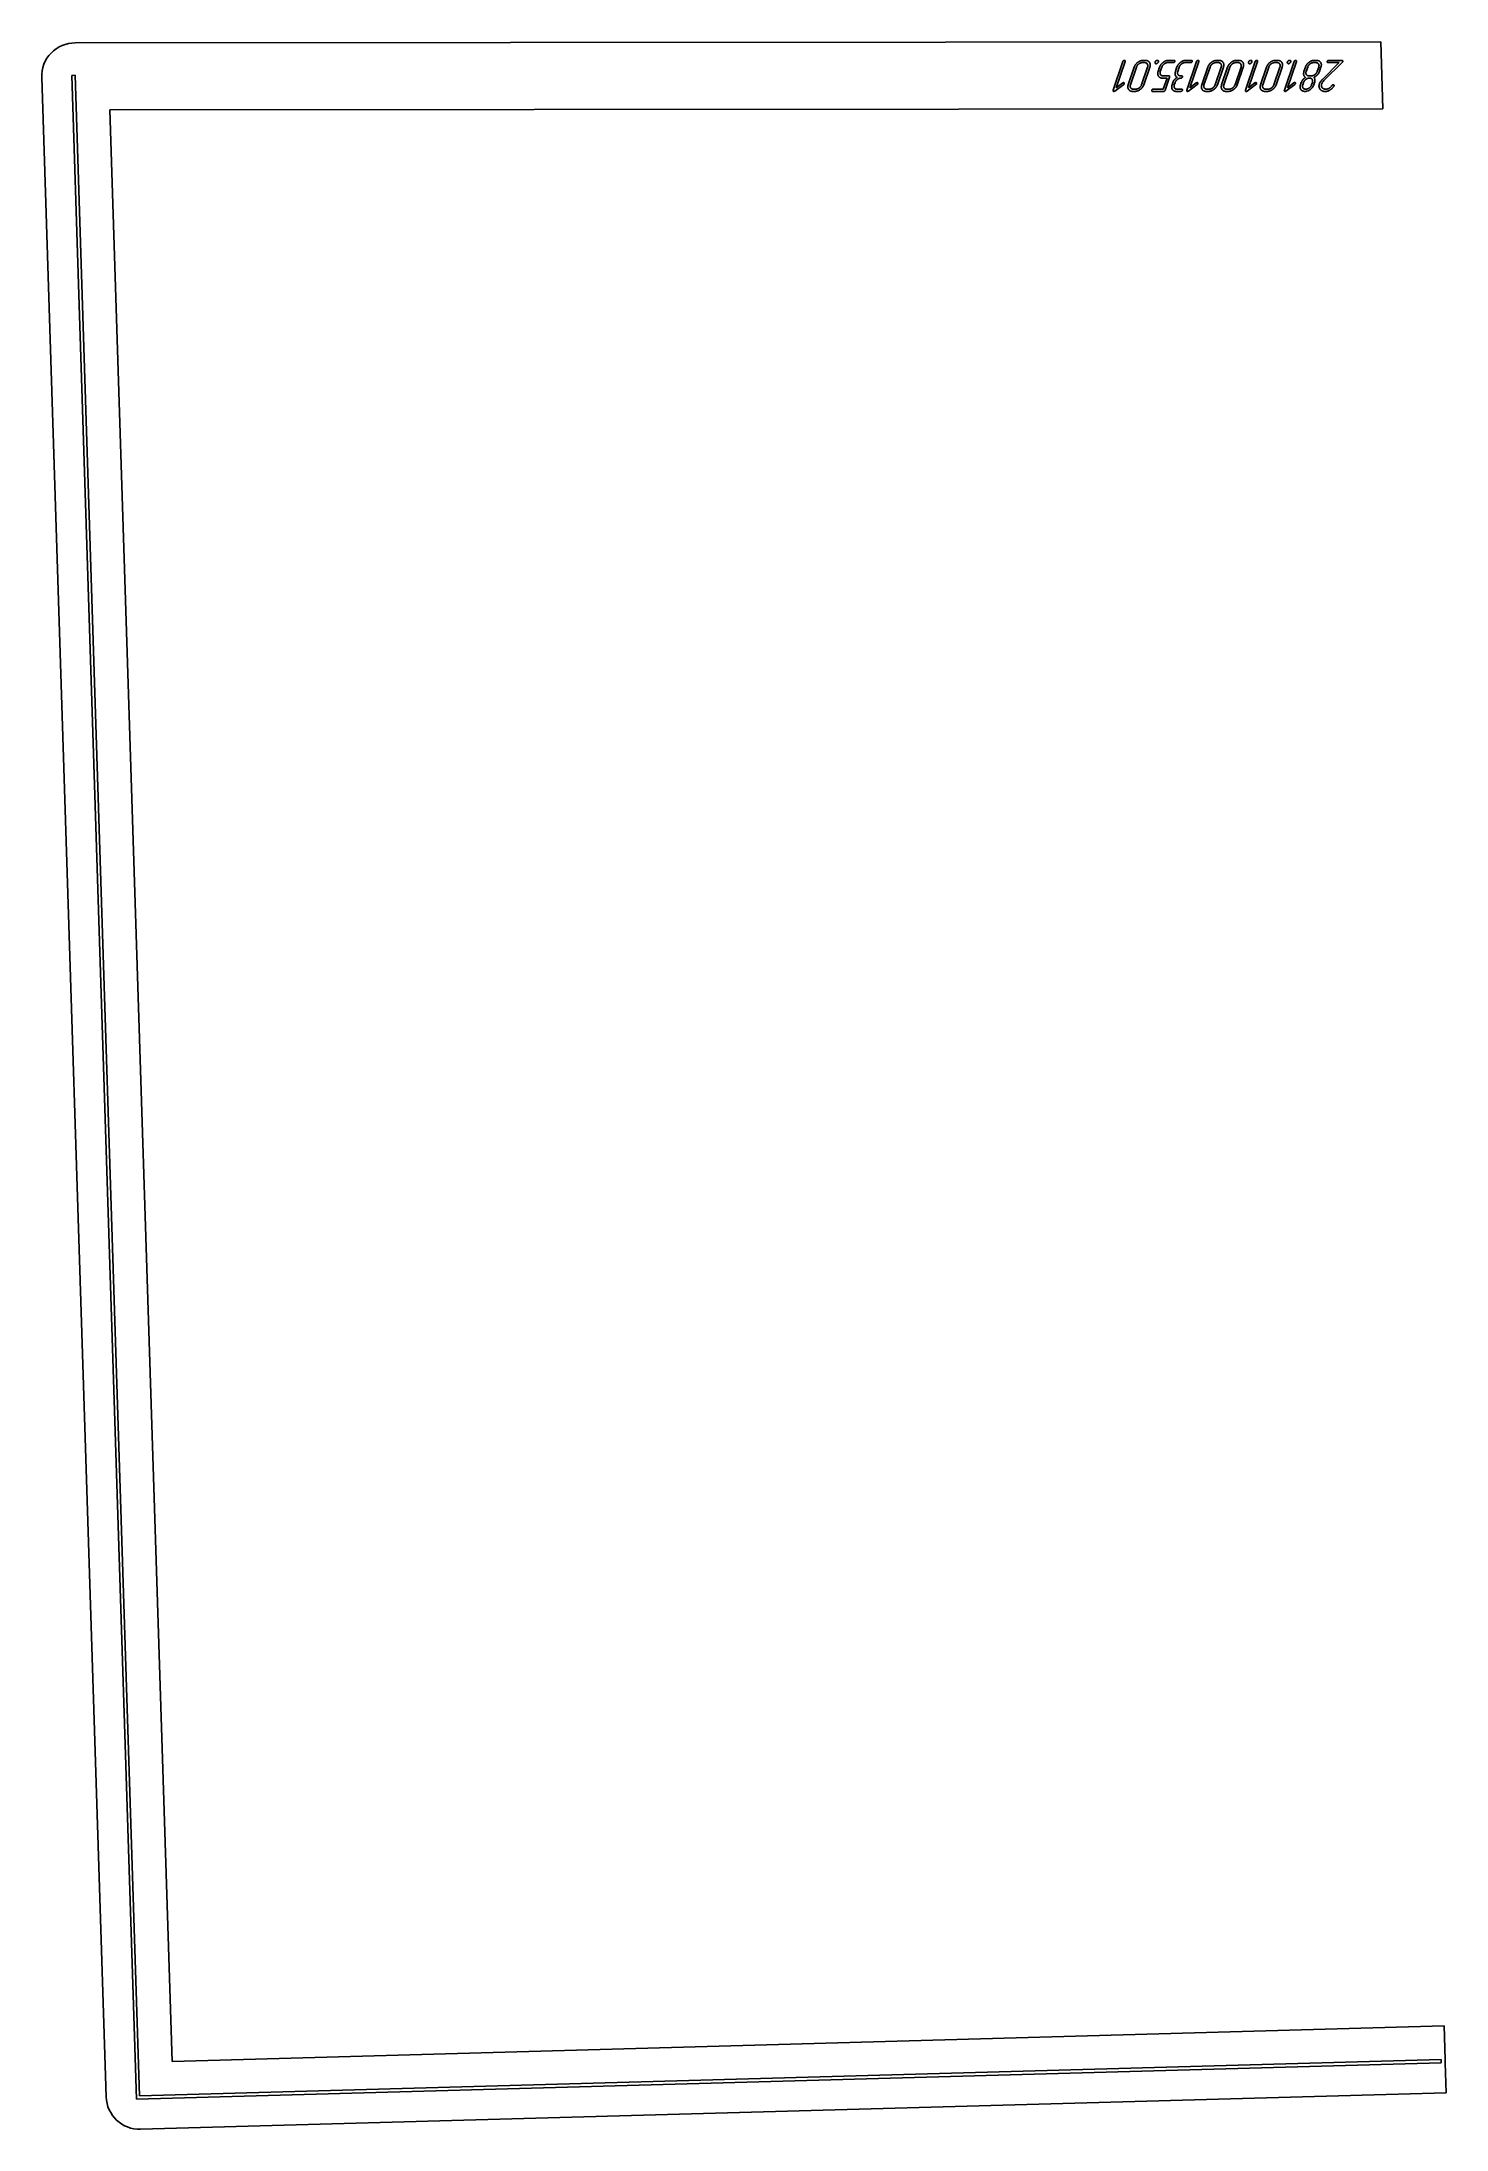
# Model space of a CAD drawing. Header units: millimetres. Extents: x 99 to 1357, y 166 to 2036.
import ezdxf

# ---------------------------------------------------------------- set-up
doc = ezdxf.new("R2010")
doc.units = ezdxf.units.MM
doc.linetypes.add('K5LT_BASIC', pattern=[0])
doc.layers.add('Engraving', color=7, linetype='Continuous')

msp = doc.modelspace()

# ---------------------------------------------------------------- linework, layer by layer
at = {"color": 143, "linetype": 'K5LT_BASIC', "lineweight": 25, "true_color": 0x33acca}
for p, q in [((128.6, 2034.8), (1298.2, 2035.8)), ((1300.1, 1975.8), (1298.2, 2035.8)), ((156.3, 194.6), (98.6, 2003.9)), ((159.6, 1974.8), (1300.1, 1975.8)), ((215.4, 226.3), (159.6, 1974.8)), ((1354.9, 258.1), (215.4, 226.3)), ((1355.9, 228.1), (1354.9, 258.1)), ((1355.9, 228.1), (1356, 225.1)), ((1356.8, 198.1), (1356, 225.1)), ((1356.8, 198.1), (187.2, 165.5))]:
    msp.add_line(p, q, dxfattribs=at)
for centre, start, end in [((128.6, 2004.8), 90.0479, 181.8264), ((186.3, 195.5), 181.8264, 271.5954)]:
    msp.add_arc(centre, 30, start, end, dxfattribs=at)
at = {"layer": 'Engraving', "color": 143, "linetype": 'K5LT_BASIC', "lineweight": 25, "true_color": 0x33acca}
for p, q in [((125.6, 2005.7), (128.6, 2005.8)), ((183.4, 192.4), (125.6, 2005.7)), ((128.6, 2005.8), (186.3, 195.5)), ((1058.4, 1992.3), (1067.2, 2018.1)), ((1069.2, 2018.1), (1061.2, 1994.6)), ((1071.9, 1997.2), (1077.3, 2013.1)), ((1073.9, 1997.2), (1079.3, 2013.1)), ((1089.3, 2013.1), (1083.9, 1997.2)), ((1084.7, 2017.1), (1086.7, 2017.1)), ((1085.3, 2019.1), (1087.3, 2019.1)), ((1091.3, 2013.1), (1085.9, 1997.2)), ((1098.7, 2009.2), (1100.1, 2013.1)), ((1102.1, 2013.1), (1100.7, 2009.2)), ((1106.7, 2003.2), (1102.7, 2003.2)), ((1103.3, 2005.2), (1108.3, 2005.2)), ((1103.3, 1993.3), (1106.7, 2003.2)), ((1109, 2004.2), (1104.9, 1992.3)), ((1112.4, 2017.1), (1107.4, 2017.1)), ((1108.1, 2019.1), (1113.1, 2019.1)), ((1114.3, 2009.2), (1115.6, 2013.2)), ((1117.6, 2013.1), (1116.3, 2009.2)), ((1118.9, 2005.2), (1119.9, 2005.2)), ((1127.9, 2017.1), (1123, 2017.1)), ((1123.6, 2019.1), (1128.6, 2019.1)), ((1124.4, 1992.3), (1133.2, 2018.1)), ((1135.2, 2018.1), (1127.2, 1994.6)), ((1137.9, 1997.2), (1143.3, 2013.1)), ((1139.8, 1997.2), (1145.3, 2013.1)), ((1155.2, 2013.1), (1149.8, 1997.2)), ((1150.6, 2017.1), (1152.6, 2017.1)), ((1151.3, 2019.1), (1153.3, 2019.1)), ((1157.2, 2013.1), (1151.8, 1997.2)), ((1155.6, 1997.2), (1161, 2013.1)), ((1157.6, 1997.2), (1163, 2013.1)), ((1173, 2013.1), (1167.6, 1997.2)), ((1168.4, 2017.1), (1170.4, 2017.1)), ((1169.1, 2019.1), (1171.1, 2019.1)), ((1175, 2013.1), (1169.6, 1997.2)), ((1177, 1992.3), (1185.8, 2018.1)), ((1187.8, 2018.1), (1179.8, 1994.6)), ((1190.5, 1997.2), (1195.9, 2013.1)), ((1192.4, 1997.2), (1197.9, 2013.1)), ((1207.8, 2013.1), (1202.4, 1997.2)), ((1203.2, 2017.1), (1205.2, 2017.1)), ((1203.9, 2019.1), (1205.9, 2019.1)), ((1209.8, 2013.1), (1204.4, 1997.2)), ((1211.8, 1992.3), (1220.6, 2018.1)), ((1222.6, 2018.1), (1214.6, 1994.6)), ((1229.4, 2009.2), (1230.7, 2013.1)), ((1231.3, 2009.2), (1232.7, 2013.1)), ((1236, 2005.2), (1234, 2005.2)), ((1238, 2017.1), (1240, 2017.1)), ((1238.7, 2019.1), (1240.7, 2019.1)), ((1242.6, 2013.1), (1241.3, 2009.2)), ((1244.6, 2013.2), (1243.3, 2009.2)), ((1245.9, 2002.1), (1260.9, 2017.1)), ((1263.8, 2017.6), (1247.2, 2001)), ((1260.9, 2017.1), (1250.9, 2017.1)), ((1251.5, 2019.1), (1263.4, 2019.1)), ((1067.9, 1997.5), (1059.9, 1991.6)), ((1061.2, 1994.6), (1067, 1998.9)), ((1077.9, 1991.3), (1075.9, 1991.3)), ((1078.5, 1993.3), (1076.6, 1993.3)), ((1103.6, 1991.3), (1093.6, 1991.3)), ((1094.3, 1993.3), (1103.3, 1993.3)), ((1111.2, 1997.2), (1111.9, 1999.2)), ((1111.9, 1999.2), (1112.1, 1999.9)), ((1112.1, 1999.9), (1112.3, 2000.3)), ((1112.3, 2000.3), (1112.5, 2000.7)), ((1113.9, 1999.2), (1113.2, 1997.2)), ((1119.1, 1991.3), (1115.2, 1991.3)), ((1115.8, 1993.3), (1119.8, 1993.3)), ((1133.8, 1997.5), (1125.8, 1991.6)), ((1127.2, 1994.6), (1132.9, 1998.9)), ((1143.8, 1991.3), (1141.8, 1991.3)), ((1144.5, 1993.3), (1142.5, 1993.3)), ((1161.6, 1991.3), (1159.6, 1991.3)), ((1162.3, 1993.3), (1160.3, 1993.3)), ((1186.4, 1997.5), (1178.4, 1991.6)), ((1179.8, 1994.6), (1185.5, 1998.9)), ((1196.4, 1991.3), (1194.4, 1991.3)), ((1197.1, 1993.3), (1195.1, 1993.3)), ((1221.2, 1997.5), (1213.2, 1991.6)), ((1214.6, 1994.6), (1220.3, 1998.9)), ((1225.9, 1994.9), (1226, 1996)), ((1226, 1996), (1226.1, 1996.6)), ((1226.1, 1996.6), (1226.3, 1997.2)), ((1226.3, 1997.2), (1227, 1999.2)), ((1228.3, 1997.2), (1229, 1999.2)), ((1230.9, 1991.3), (1230.2, 1991.3)), ((1231.5, 1991.4), (1230.9, 1991.3)), ((1232.7, 1991.7), (1231.5, 1991.4)), ((1236.9, 1999.2), (1236.2, 1997.2)), ((1238.9, 1999.2), (1238.2, 1997.2)), ((1246.5, 2000.3), (1246, 1999.6)), ((1247.2, 2001), (1246.5, 2000.3)), ((1256.4, 1996.3), (1256.2, 1996)), ((1352.4, 225), (183.4, 192.4)), ((186.3, 195.5), (1352.3, 228)), ((1352.3, 228), (1352.4, 225))]:
    msp.add_line(p, q, dxfattribs=at)
for points in [[(1067.8, 2018.9), (1067.4, 2018.6), (1067.2, 2018.1)], [(1068.6, 2019.1), (1068.1, 2019.1), (1067.8, 2018.9)], [(1069.2, 2018.9), (1068.7, 2019.1), (1068.6, 2019.1)], [(1069.2, 2018.1), (1069.4, 2018.6), (1069.2, 2018.9)], [(1080.5, 2017.4), (1078.2, 2015.6), (1077.3, 2013.1)], [(1081.5, 2016), (1079.9, 2014.9), (1079.3, 2013.1)], [(1085.3, 2019.1), (1082.9, 2019.1), (1080.5, 2017.4)], [(1084.7, 2017.1), (1083.1, 2017.1), (1081.5, 2016)], [(1089, 2015.9), (1088.2, 2017.1), (1086.7, 2017.1)], [(1090.9, 2017.4), (1089.6, 2019.1), (1087.3, 2019.1)], [(1089.3, 2013.1), (1089.8, 2014.8), (1089, 2015.9)], [(1091.3, 2013.1), (1092.1, 2015.7), (1090.9, 2017.4)], [(1096, 2017.6), (1095.8, 2017.1), (1096.1, 2016.6)], [(1096.7, 2018.6), (1096.2, 2018.2), (1096, 2017.6)], [(1096.1, 2016.6), (1096.4, 2016.1), (1097, 2016.1)], [(1098, 2019.1), (1097.3, 2019.1), (1096.7, 2018.6)], [(1097, 2016.1), (1097.7, 2016.1), (1098.3, 2016.7)], [(1098.9, 2018.7), (1098.7, 2019.1), (1098, 2019.1)], [(1098.3, 2016.7), (1098.9, 2017.3), (1099, 2017.6)], [(1098.7, 2009.2), (1097.9, 2006.7), (1099.1, 2005)], [(1099, 2017.6), (1099.2, 2018.2), (1098.9, 2018.7)], [(1099.1, 2005), (1100.2, 2003.2), (1102.7, 2003.2)], [(1103.3, 2017.4), (1100.9, 2015.6), (1100.1, 2013.1)], [(1100.9, 2006.4), (1100.2, 2007.5), (1100.7, 2009.2)], [(1103.3, 2005.2), (1101.7, 2005.2), (1100.9, 2006.4)], [(1102.1, 2013.1), (1102.6, 2014.8), (1104.2, 2016)], [(1108.1, 2019.1), (1105.6, 2019.1), (1103.3, 2017.4)], [(1104.2, 2016), (1105.7, 2017.1), (1107.4, 2017.1)], [(1109, 2004.2), (1109.3, 2005.2), (1108.3, 2005.2)], [(1112.4, 2017.1), (1112.9, 2017.1), (1113.3, 2017.5)], [(1113.3, 2001.8), (1112.8, 2001.2), (1112.5, 2000.7)], [(1113.7, 2018.8), (1113.5, 2019.1), (1113.1, 2019.1)], [(1113.3, 2017.5), (1113.6, 2017.9), (1113.7, 2018.1)], [(1115.7, 2003.9), (1114.2, 2002.9), (1113.3, 2001.8)], [(1113.7, 2018.1), (1113.8, 2018.5), (1113.7, 2018.8)], [(1113.9, 1999.2), (1114.5, 2000.9), (1116, 2002.1)], [(1114.3, 2009.2), (1113.7, 2007.5), (1114.1, 2006)], [(1114.1, 2006), (1114.6, 2004.5), (1115.7, 2003.9)], [(1118.8, 2017.4), (1116.5, 2015.6), (1115.6, 2013.2)], [(1116.5, 2006.4), (1115.7, 2007.5), (1116.3, 2009.2)], [(1116, 2002.1), (1117.6, 2003.2), (1119.2, 2003.2)], [(1118.9, 2005.2), (1117.2, 2005.2), (1116.5, 2006.4)], [(1117.6, 2013.1), (1118.2, 2014.8), (1119.8, 2016)], [(1123.6, 2019.1), (1121.2, 2019.1), (1118.8, 2017.4)], [(1119.2, 2003.2), (1119.7, 2003.2), (1120.1, 2003.6)], [(1119.8, 2016), (1121.3, 2017.1), (1123, 2017.1)], [(1120.5, 2004.9), (1120.4, 2005.2), (1119.9, 2005.2)], [(1120.1, 2003.6), (1120.5, 2004), (1120.6, 2004.2)], [(1120.6, 2004.2), (1120.7, 2004.6), (1120.5, 2004.9)], [(1127.9, 2017.1), (1128.4, 2017.1), (1128.8, 2017.5)], [(1129.3, 2018.8), (1129.1, 2019.1), (1128.6, 2019.1)], [(1128.8, 2017.5), (1129.2, 2017.9), (1129.3, 2018.1)], [(1129.3, 2018.1), (1129.4, 2018.5), (1129.3, 2018.8)], [(1133.7, 2018.9), (1133.3, 2018.6), (1133.2, 2018.1)], [(1134.5, 2019.1), (1134.1, 2019.1), (1133.7, 2018.9)], [(1135.1, 2018.9), (1134.7, 2019.1), (1134.5, 2019.1)], [(1135.2, 2018.1), (1135.3, 2018.6), (1135.1, 2018.9)], [(1146.4, 2017.4), (1144.1, 2015.6), (1143.3, 2013.1)], [(1147.4, 2016), (1145.8, 2014.9), (1145.3, 2013.1)], [(1151.3, 2019.1), (1148.8, 2019.1), (1146.4, 2017.4)], [(1150.6, 2017.1), (1149, 2017.1), (1147.4, 2016)], [(1155, 2015.9), (1154.2, 2017.1), (1152.6, 2017.1)], [(1156.8, 2017.4), (1155.6, 2019.1), (1153.3, 2019.1)], [(1155.2, 2013.1), (1155.8, 2014.8), (1155, 2015.9)], [(1157.2, 2013.1), (1158.1, 2015.7), (1156.8, 2017.4)], [(1164.2, 2017.4), (1161.9, 2015.6), (1161, 2013.1)], [(1165.2, 2016), (1163.6, 2014.9), (1163, 2013.1)], [(1169.1, 2019.1), (1166.6, 2019.1), (1164.2, 2017.4)], [(1168.4, 2017.1), (1166.8, 2017.1), (1165.2, 2016)], [(1172.7, 2015.9), (1171.9, 2017.1), (1170.4, 2017.1)], [(1174.6, 2017.4), (1173.3, 2019.1), (1171.1, 2019.1)], [(1173, 2013.1), (1173.5, 2014.8), (1172.7, 2015.9)], [(1175, 2013.1), (1175.8, 2015.7), (1174.6, 2017.4)], [(1179.7, 2017.6), (1179.5, 2017.1), (1179.8, 2016.6)], [(1180.4, 2018.6), (1179.9, 2018.2), (1179.7, 2017.6)], [(1179.8, 2016.6), (1180.2, 2016.1), (1180.7, 2016.1)], [(1181.7, 2019.1), (1181, 2019.1), (1180.4, 2018.6)], [(1180.7, 2016.1), (1181.4, 2016.1), (1182, 2016.7)], [(1182.7, 2018.7), (1182.4, 2019.1), (1181.7, 2019.1)], [(1182, 2016.7), (1182.6, 2017.3), (1182.7, 2017.6)], [(1182.7, 2017.6), (1182.9, 2018.2), (1182.7, 2018.7)], [(1186.3, 2018.9), (1185.9, 2018.6), (1185.8, 2018.1)], [(1187.1, 2019.1), (1186.7, 2019.1), (1186.3, 2018.9)], [(1187.7, 2018.9), (1187.3, 2019.1), (1187.1, 2019.1)], [(1187.8, 2018.1), (1187.9, 2018.6), (1187.7, 2018.9)], [(1199, 2017.4), (1196.7, 2015.6), (1195.9, 2013.1)], [(1200, 2016), (1198.4, 2014.9), (1197.9, 2013.1)], [(1203.9, 2019.1), (1201.4, 2019.1), (1199, 2017.4)], [(1203.2, 2017.1), (1201.6, 2017.1), (1200, 2016)], [(1207.6, 2015.9), (1206.8, 2017.1), (1205.2, 2017.1)], [(1209.4, 2017.4), (1208.2, 2019.1), (1205.9, 2019.1)], [(1207.8, 2013.1), (1208.4, 2014.8), (1207.6, 2015.9)], [(1209.8, 2013.1), (1210.7, 2015.7), (1209.4, 2017.4)], [(1215.3, 2018.6), (1214.7, 2018.2), (1214.5, 2017.6)], [(1214.5, 2017.6), (1214.3, 2017.1), (1214.7, 2016.6)], [(1214.7, 2016.6), (1215, 2016.1), (1215.5, 2016.1)], [(1216.5, 2019.1), (1215.8, 2019.1), (1215.3, 2018.6)], [(1215.5, 2016.1), (1216.2, 2016.1), (1216.8, 2016.7)], [(1217.5, 2018.7), (1217.2, 2019.1), (1216.5, 2019.1)], [(1216.8, 2016.7), (1217.4, 2017.3), (1217.5, 2017.6)], [(1217.5, 2017.6), (1217.7, 2018.2), (1217.5, 2018.7)], [(1221.1, 2018.9), (1220.7, 2018.6), (1220.6, 2018.1)], [(1221.9, 2019.1), (1221.5, 2019.1), (1221.1, 2018.9)], [(1222.5, 2018.9), (1222.1, 2019.1), (1221.9, 2019.1)], [(1222.6, 2018.1), (1222.7, 2018.6), (1222.5, 2018.9)], [(1228.4, 2001.8), (1227.5, 2000.7), (1227, 1999.2)], [(1230.8, 2003.9), (1229.3, 2002.9), (1228.4, 2001.8)], [(1229.4, 2009.2), (1228.8, 2007.5), (1229.2, 2006)], [(1231.1, 2002.1), (1229.5, 2000.9), (1229, 1999.2)], [(1229.2, 2006), (1229.6, 2004.5), (1230.8, 2003.9)], [(1233.9, 2017.4), (1231.5, 2015.6), (1230.7, 2013.1)], [(1231.3, 2009.2), (1230.8, 2007.5), (1231.5, 2006.4)], [(1234.3, 2003.2), (1232.7, 2003.2), (1231.1, 2002.1)], [(1231.5, 2006.4), (1232.3, 2005.2), (1234, 2005.2)], [(1234.8, 2016), (1233.3, 2014.8), (1232.7, 2013.1)], [(1238.7, 2019.1), (1236.2, 2019.1), (1233.9, 2017.4)], [(1236.7, 2002.1), (1236, 2003.2), (1234.3, 2003.2)], [(1238, 2017.1), (1236.4, 2017.1), (1234.8, 2016)], [(1236, 2005.2), (1237.6, 2005.2), (1239.2, 2006.4)], [(1236.9, 1999.2), (1237.5, 2000.9), (1236.7, 2002.1)], [(1238.3, 2003.9), (1240.1, 2004.9), (1241.5, 2006.3)], [(1239.2, 2001.8), (1239, 2003), (1238.3, 2003.9)], [(1238.9, 1999.2), (1239.4, 2000.6), (1239.2, 2001.8)], [(1239.2, 2006.4), (1240.7, 2007.5), (1241.3, 2009.2)], [(1242.4, 2015.9), (1241.6, 2017.1), (1240, 2017.1)], [(1244.2, 2017.4), (1243, 2019.1), (1240.7, 2019.1)], [(1241.5, 2006.3), (1242.8, 2007.6), (1243.3, 2009.2)], [(1242.6, 2013.1), (1243.2, 2014.8), (1242.4, 2015.9)], [(1244.6, 2013.2), (1245.5, 2015.7), (1244.2, 2017.4)], [(1245.9, 2002.1), (1244.8, 2000.9), (1244.2, 2000)], [(1250.7, 2018.8), (1250.3, 2018.5), (1250.2, 2018.1)], [(1250.2, 2018.1), (1250.1, 2017.8), (1250.3, 2017.4)], [(1250.3, 2017.4), (1250.5, 2017.1), (1250.9, 2017.1)], [(1251.5, 2019.1), (1251.1, 2019.1), (1250.7, 2018.8)], [(1264, 2018.8), (1263.8, 2019.1), (1263.4, 2019.1)], [(1263.8, 2017.6), (1264, 2017.8), (1264.1, 2018)], [(1264.1, 2018), (1264.2, 2018.5), (1264, 2018.8)], [(1058.4, 1992.3), (1058.3, 1991.8), (1058.5, 1991.6)], [(1058.5, 1991.6), (1058.7, 1991.3), (1059.1, 1991.3)], [(1059.1, 1991.3), (1059.5, 1991.3), (1059.9, 1991.6)], [(1067.7, 1999.2), (1067.4, 1999.2), (1067, 1998.9)], [(1068.3, 1998.9), (1068.1, 1999.2), (1067.7, 1999.2)], [(1067.9, 1997.5), (1068.3, 1998), (1068.4, 1998.2)], [(1068.4, 1998.2), (1068.5, 1998.6), (1068.3, 1998.9)], [(1071.9, 1997.2), (1071.1, 1994.7), (1072.3, 1993)], [(1072.3, 1993), (1073.4, 1991.3), (1075.9, 1991.3)], [(1073.9, 1997.2), (1073.4, 1995.6), (1074.1, 1994.4)], [(1074.1, 1994.4), (1074.9, 1993.3), (1076.6, 1993.3)], [(1077.9, 1991.3), (1080.4, 1991.3), (1082.7, 1993.1)], [(1078.5, 1993.3), (1080.2, 1993.3), (1081.8, 1994.4)], [(1081.8, 1994.4), (1083.3, 1995.6), (1083.9, 1997.2)], [(1082.7, 1993.1), (1085.1, 1994.8), (1085.9, 1997.2)], [(1093, 1992.3), (1092.9, 1991.9), (1093.1, 1991.6)], [(1093.5, 1992.9), (1093.1, 1992.6), (1093, 1992.3)], [(1093.1, 1991.6), (1093.3, 1991.3), (1093.6, 1991.3)], [(1094.3, 1993.3), (1093.8, 1993.3), (1093.5, 1992.9)], [(1103.6, 1991.3), (1104.6, 1991.3), (1104.9, 1992.3)], [(1111.2, 1997.2), (1110.4, 1994.7), (1111.5, 1993)], [(1111.5, 1993), (1112.7, 1991.3), (1115.2, 1991.3)], [(1113.4, 1994.4), (1112.7, 1995.6), (1113.2, 1997.2)], [(1115.8, 1993.3), (1114.2, 1993.3), (1113.4, 1994.4)], [(1119.1, 1991.3), (1119.6, 1991.3), (1120, 1991.7)], [(1120.5, 1993), (1120.3, 1993.3), (1119.8, 1993.3)], [(1120, 1991.7), (1120.4, 1992), (1120.5, 1992.3)], [(1120.5, 1992.3), (1120.6, 1992.7), (1120.5, 1993)], [(1124.4, 1992.3), (1124.2, 1991.8), (1124.4, 1991.6)], [(1124.4, 1991.6), (1124.7, 1991.3), (1125.1, 1991.3)], [(1125.1, 1991.3), (1125.5, 1991.3), (1125.8, 1991.6)], [(1133.7, 1999.2), (1133.3, 1999.2), (1132.9, 1998.9)], [(1134.3, 1998.9), (1134.1, 1999.2), (1133.7, 1999.2)], [(1133.8, 1997.5), (1134.3, 1998), (1134.3, 1998.2)], [(1134.3, 1998.2), (1134.5, 1998.6), (1134.3, 1998.9)], [(1137.9, 1997.2), (1137, 1994.7), (1138.2, 1993)], [(1138.2, 1993), (1139.4, 1991.3), (1141.8, 1991.3)], [(1139.8, 1997.2), (1139.3, 1995.6), (1140.1, 1994.4)], [(1140.1, 1994.4), (1140.8, 1993.3), (1142.5, 1993.3)], [(1143.8, 1991.3), (1146.3, 1991.3), (1148.7, 1993.1)], [(1144.5, 1993.3), (1146.1, 1993.3), (1147.7, 1994.4)], [(1147.7, 1994.4), (1149.3, 1995.6), (1149.8, 1997.2)], [(1148.7, 1993.1), (1151, 1994.8), (1151.8, 1997.2)], [(1155.6, 1997.2), (1154.8, 1994.7), (1156, 1993)], [(1156, 1993), (1157.1, 1991.3), (1159.6, 1991.3)], [(1157.6, 1997.2), (1157.1, 1995.6), (1157.8, 1994.4)], [(1157.8, 1994.4), (1158.6, 1993.3), (1160.3, 1993.3)], [(1161.6, 1991.3), (1164.1, 1991.3), (1166.4, 1993.1)], [(1162.3, 1993.3), (1163.9, 1993.3), (1165.5, 1994.4)], [(1165.5, 1994.4), (1167, 1995.6), (1167.6, 1997.2)], [(1166.4, 1993.1), (1168.8, 1994.8), (1169.6, 1997.2)], [(1177, 1992.3), (1176.8, 1991.8), (1177, 1991.6)], [(1177, 1991.6), (1177.3, 1991.3), (1177.7, 1991.3)], [(1177.7, 1991.3), (1178.1, 1991.3), (1178.4, 1991.6)], [(1186.3, 1999.2), (1185.9, 1999.2), (1185.5, 1998.9)], [(1186.9, 1998.9), (1186.7, 1999.2), (1186.3, 1999.2)], [(1186.4, 1997.5), (1186.9, 1998), (1186.9, 1998.2)], [(1186.9, 1998.2), (1187.1, 1998.6), (1186.9, 1998.9)], [(1190.5, 1997.2), (1189.6, 1994.7), (1190.8, 1993)], [(1190.8, 1993), (1192, 1991.3), (1194.4, 1991.3)], [(1192.4, 1997.2), (1191.9, 1995.6), (1192.7, 1994.4)], [(1192.7, 1994.4), (1193.4, 1993.3), (1195.1, 1993.3)], [(1196.4, 1991.3), (1198.9, 1991.3), (1201.3, 1993.1)], [(1197.1, 1993.3), (1198.7, 1993.3), (1200.3, 1994.4)], [(1200.3, 1994.4), (1201.9, 1995.6), (1202.4, 1997.2)], [(1201.3, 1993.1), (1203.6, 1994.8), (1204.4, 1997.2)], [(1211.8, 1992.3), (1211.6, 1991.8), (1211.9, 1991.6)], [(1211.9, 1991.6), (1212.1, 1991.3), (1212.5, 1991.3)], [(1212.5, 1991.3), (1212.9, 1991.3), (1213.2, 1991.6)], [(1221.1, 1999.2), (1220.7, 1999.2), (1220.3, 1998.9)], [(1221.7, 1998.9), (1221.5, 1999.2), (1221.1, 1999.2)], [(1221.2, 1997.5), (1221.7, 1998), (1221.8, 1998.2)], [(1221.8, 1998.2), (1221.9, 1998.6), (1221.7, 1998.9)], [(1225.9, 1994.9), (1226, 1993.8), (1226.6, 1993)], [(1226.6, 1993), (1227.8, 1991.3), (1230.2, 1991.3)], [(1228.3, 1997.2), (1227.7, 1995.6), (1228.5, 1994.4)], [(1228.5, 1994.4), (1229.2, 1993.3), (1230.9, 1993.3)], [(1230.9, 1993.3), (1232.5, 1993.3), (1234.1, 1994.4)], [(1232.7, 1991.7), (1233.9, 1992.1), (1235.1, 1993)], [(1234.1, 1994.4), (1235.7, 1995.5), (1236.2, 1997.2)], [(1235.1, 1993), (1237.4, 1994.9), (1238.2, 1997.2)], [(1243.2, 1998.1), (1242.2, 1995.2), (1243.9, 1993.2)], [(1244.2, 2000), (1243.5, 1999.1), (1243.2, 1998.1)], [(1243.9, 1993.2), (1245.5, 1991.2), (1248.3, 1991.2)], [(1245.7, 1994.7), (1244.6, 1996.1), (1245.3, 1998.1)], [(1245.3, 1998.1), (1245.5, 1998.8), (1246, 1999.6)], [(1247.1, 1993.7), (1246.2, 1994.1), (1245.7, 1994.7)], [(1248.9, 1993.3), (1247.9, 1993.3), (1247.1, 1993.7)], [(1248.3, 1991.2), (1250.4, 1991.2), (1252.3, 1992.3)], [(1251.7, 1994), (1250.3, 1993.3), (1248.9, 1993.3)], [(1254.5, 1996.7), (1253.2, 1994.8), (1251.7, 1994)], [(1252.3, 1992.3), (1254.5, 1993.6), (1256.2, 1996)], [(1255, 1997.1), (1254.8, 1997), (1254.5, 1996.7)], [(1255.7, 1997.3), (1255.3, 1997.3), (1255, 1997.1)], [(1256.3, 1997), (1256.1, 1997.3), (1255.7, 1997.3)], [(1256.4, 1996.3), (1256.5, 1996.8), (1256.3, 1997)]]:
    msp.add_open_spline(points, degree=2, dxfattribs=at)

doc.saveas('drawing.dxf')
